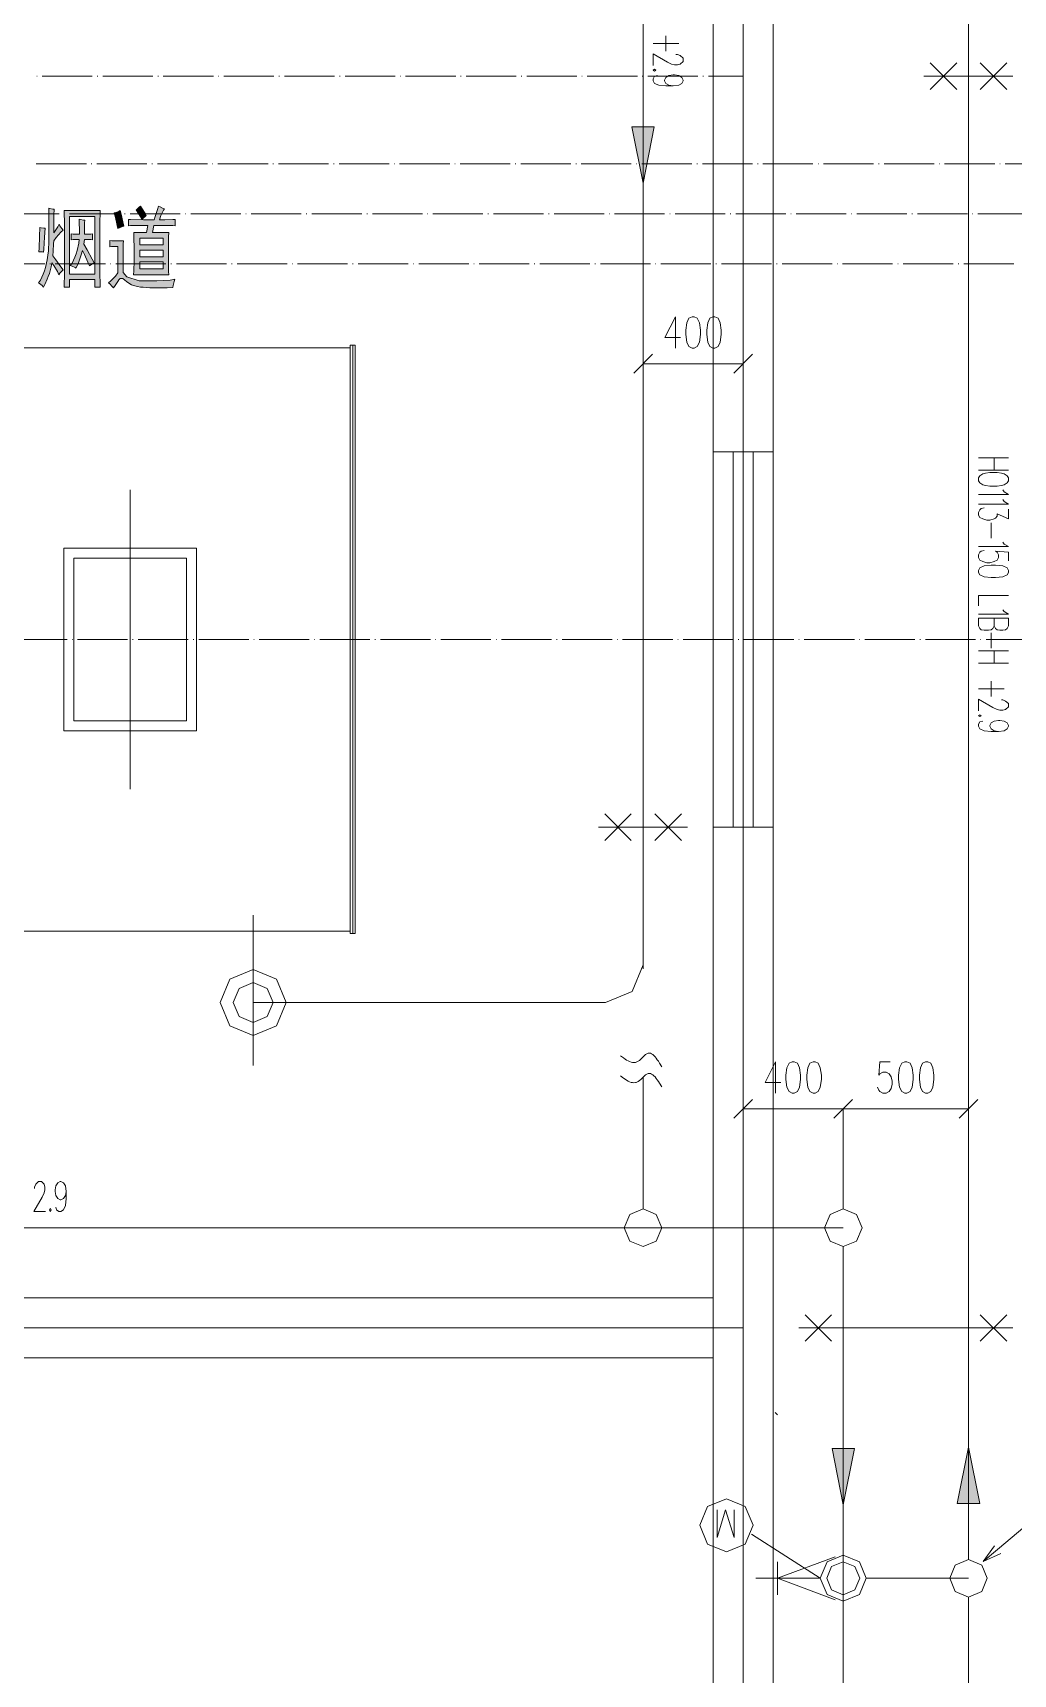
# Model space of a CAD drawing. Header units: millimetres. Extents: x 261 to 114907, y 32 to 1998430.
# Drawn here: x 72849 to 76767, y 1981188 to 1987745 of the extents above; entities that cross this region are included whole.
import ezdxf

# ---------------------------------------------------------------- set-up
doc = ezdxf.new("R2010")
doc.units = ezdxf.units.MM

msp = doc.modelspace()

# ---------------------------------------------------------------- hatches: boundary and pattern name
h = msp.add_hatch(color=0)
h.dxf.hatch_style = 2
h.paths.add_polyline_path([(75287.9, 1987144.5), (75332.8, 1987369.4), (75243.1, 1987369.4)])
h = msp.add_hatch(color=0)
h.paths.add_polyline_path([(73231.2, 1986999.7), (73239.8, 1986999.3), (73290.6, 1986998.4), (73333.7, 1986998.4), (73338, 1987011.8), (73346.7, 1987038.9), (73350.5, 1987053.1), (73357.9, 1987049.7), (73369.9, 1987044.1), (73375.1, 1987041.9), (73371.2, 1987037.2), (73360.9, 1987015.2), (73354.8, 1986998.4), (73376.8, 1986998.4), (73408.3, 1986999.3), (73417.8, 1986999.7), (73417.8, 1986974.3), (73408.3, 1986975.1), (73365.6, 1986976), (73332.4, 1986976), (73326.8, 1986948), (73391.9, 1986948), (73391.5, 1986930.7), (73391, 1986886.8), (73391, 1986859.2), (73391, 1986832.5), (73391.5, 1986792.4), (73391.9, 1986779.1), (73251.4, 1986779.1), (73252.7, 1986794.6), (73253.6, 1986834.6), (73253.6, 1986859.2), (73253.6, 1986883.8), (73253.1, 1986928.2), (73252.7, 1986948), (73303.1, 1986948), (73308.7, 1986976), (73278.6, 1986976), (73239.8, 1986975.1), (73231.2, 1986974.3)])
h.paths.add_polyline_path([(73369.5, 1986801.9), (73369.5, 1986829.9), (73276.4, 1986829.9), (73276.4, 1986801.9)])
h.paths.add_polyline_path([(73369.5, 1986851), (73369.5, 1986877.7), (73276.4, 1986877.7), (73276.4, 1986851)])
h.paths.add_polyline_path([(73369.5, 1986898.4), (73369.5, 1986925.1), (73276.4, 1986925.1), (73276.4, 1986898.4)])
h = msp.add_hatch(color=0)
h.dxf.hatch_style = 2
h.paths.add_polyline_path([(73278.6, 1987053.1), (73285.9, 1987041.9), (73297.5, 1987023), (73302.3, 1987015.2), (73297.5, 1987011.8), (73288.5, 1987004), (73284.2, 1986999.7), (73280.3, 1987008.3), (73269.1, 1987027.3), (73261.8, 1987037.6), (73265.6, 1987041.1), (73273.8, 1987048.8)])
h = msp.add_hatch(color=0)
h.dxf.hatch_style = 2
h.paths.add_polyline_path([(72934.7, 1987040.6), (72933.4, 1987017.4), (72932.5, 1986970.4), (72932.5, 1986946.3), (72938.1, 1986954), (72948.5, 1986970.8), (72953.7, 1986980.3), (72957.1, 1986974.3), (72964.9, 1986963.1), (72969.6, 1986957.5), (72960.6, 1986949.3), (72942, 1986927.3), (72932.5, 1986913.9), (72931.7, 1986902.3), (72930, 1986872.6), (72929.1, 1986854.9), (72940.3, 1986839), (72960.6, 1986810.9), (72969.6, 1986798.9), (72965.7, 1986794.6), (72957.1, 1986784.7), (72952.8, 1986779.1), (72947.2, 1986792), (72933, 1986815.7), (72924.4, 1986826.9), (72921.8, 1986810.9), (72914.9, 1986783.4), (72910.6, 1986772.2), (72906.3, 1986761), (72896.8, 1986739.8), (72892, 1986729.9), (72886.4, 1986735.5), (72876.1, 1986744.2), (72871.8, 1986746.7), (72879.1, 1986757.5), (72890.7, 1986781.2), (72895.5, 1986794.6), (72899.8, 1986807.9), (72906.7, 1986839), (72908.8, 1986856.6), (72911, 1986873.9), (72913.2, 1986914.8), (72913.2, 1986938.1), (72913.2, 1986961.8), (72912.7, 1987015.2), (72912.3, 1987044.5), (72917, 1987043.2), (72928.7, 1987041.1)])
h = msp.add_hatch(color=0)
h.paths.add_polyline_path([(73117.8, 1987035), (73117.4, 1987021.7), (73116.5, 1986993.2), (73116.5, 1986978.6), (73116.5, 1986793.3), (73116.5, 1986778.6), (73117.4, 1986746.3), (73117.8, 1986728.6), (73096.3, 1986728.6), (73096.3, 1986759.7), (72995.5, 1986759.7), (72995.5, 1986728.6), (72973.9, 1986728.6), (72974.3, 1986742.9), (72975.2, 1986775.2), (72975.2, 1986793.3), (72975.2, 1986976), (72975.2, 1986991.9), (72974.3, 1987021.7), (72973.9, 1987035)])
h.paths.add_polyline_path([(73096.3, 1986780.8), (73096.3, 1987012.2), (72995.5, 1987012.2), (72995.5, 1986780.8)])
h = msp.add_hatch(color=0)
h.dxf.hatch_style = 2
h.paths.add_polyline_path([(73057.1, 1986997.1), (73055.8, 1986986.3), (73054.9, 1986958.3), (73054.9, 1986940.7), (73064, 1986940.7), (73080.3, 1986941.5), (73087.2, 1986942.4), (73087.2, 1986918.2), (73080.3, 1986919.1), (73064, 1986919.5), (73054.9, 1986919.5), (73052.8, 1986901.4), (73066.1, 1986879), (73086.4, 1986841.5), (73093.3, 1986826.9), (73088.1, 1986823.4), (73079.1, 1986817), (73075.2, 1986814.4), (73068.7, 1986829), (73054.9, 1986860.1), (73047.2, 1986876), (73042.4, 1986857.9), (73029.5, 1986822.2), (73021.3, 1986804.5), (73017.4, 1986807.5), (73005.8, 1986813.1), (72998.5, 1986815.7), (73005.4, 1986825.6), (73017, 1986849.3), (73021.7, 1986862.7), (73026.5, 1986876.4), (73032.5, 1986904.9), (73033.4, 1986919.5), (73026.1, 1986919.5), (73010.5, 1986919.1), (73001.9, 1986918.2), (73001.9, 1986942.4), (73010.5, 1986941.5), (73026.9, 1986940.7), (73034.7, 1986940.7), (73034.7, 1986957), (73034.2, 1986987.2), (73033.4, 1987001), (73039, 1986999.7), (73051, 1986997.5)])
h = msp.add_hatch(color=0)
h.dxf.hatch_style = 2
h.paths.add_polyline_path([(73188.5, 1986963.1), (73186.4, 1986976), (73179, 1987007.4), (73173.9, 1987026.4), (73180.8, 1987027.7), (73192.4, 1987032), (73197.6, 1987035), (73201.4, 1987020.8), (73208.8, 1986989.8), (73212.2, 1986973), (73206.6, 1986971.7), (73195, 1986966.9)])
h = msp.add_hatch(color=0)
h.dxf.hatch_style = 2
h.paths.add_polyline_path([(72898.5, 1986964.8), (72895.9, 1986929.5), (72892.5, 1986881.6), (72892, 1986869.1), (72886.9, 1986870), (72877.4, 1986870.4), (72872.6, 1986870.4), (72873.9, 1986884.6), (72876.1, 1986932.9), (72877.4, 1986967.4), (72882.6, 1986966.9), (72892.9, 1986965.2)])
h = msp.add_hatch(color=0)
h.dxf.hatch_style = 2
h.paths.add_polyline_path([(73156.2, 1986915.7), (73164.8, 1986914.8), (73180.8, 1986913.9), (73187.6, 1986913.9), (73210.9, 1986913.9), (73210.5, 1986902.7), (73210.1, 1986879), (73210.1, 1986866.1), (73210.1, 1986787.7), (73224.7, 1986770.9), (73273.8, 1986754.1), (73308.7, 1986754.1), (73344.1, 1986754.1), (73398.4, 1986757.5), (73416.9, 1986761), (73413.9, 1986752.3), (73409.6, 1986735.5), (73407.8, 1986727.3), (73385.9, 1986726.5), (73347.9, 1986726.1), (73332, 1986726.5), (73316.1, 1986726.9), (73289.3, 1986728.6), (73278.6, 1986729.9), (73267.8, 1986731.7), (73250.6, 1986736), (73243.7, 1986739), (73236.8, 1986742.4), (73223, 1986751.5), (73216.1, 1986757.5), (73209.2, 1986763.5), (73197.6, 1986764), (73193.2, 1986758.4), (73188.5, 1986752.3), (73177.7, 1986736.4), (73171.7, 1986726.1), (73166.5, 1986732.1), (73156.6, 1986742.9), (73151.5, 1986746.7), (73160.1, 1986754.1), (73178.6, 1986773.5), (73188.5, 1986786.4), (73188.5, 1986891.5), (73180.3, 1986891.5), (73163.9, 1986891.1), (73156.2, 1986890.2)])
h = msp.add_hatch(color=0)
h.dxf.hatch_style = 2
h.paths.add_polyline_path([(76088.2, 1981864.9), (76043.3, 1982089.8), (76133, 1982089.8)])
h = msp.add_hatch(color=0)
h.dxf.hatch_style = 2
h.paths.add_polyline_path([(76588.4, 1982094.6), (76543.2, 1981869.6), (76633.3, 1981869.6)])

# ---------------------------------------------------------------- linework, layer by layer
at = {"color": 0, "lineweight": 0}
for points in [[(76588.4, 1981646), (76588.4, 1993323.8)], [(75688.3, 1977569.9), (75688.3, 1992573.6)], [(75568, 1989322.8), (75568, 1985722)], [(75808.1, 1989322.8), (75808.1, 1985722)], [(75287.9, 1984005.7), (75287.9, 1988872.9)], [(75379.3, 1987734), (75379.3, 1987672.4)], [(75688.3, 1987733.5), (75688.3, 1987735.3)], [(75688.3, 1987513.3), (75688.3, 1987713.3)], [(75431, 1987702.9), (75328, 1987702.9)], [(75419.4, 1987659.4), (75425, 1987659.4), (75436.6, 1987654.3), (75447.8, 1987643.9), (75447.8, 1987631), (75436.6, 1987620.6), (75425, 1987618.1), (75413.8, 1987618.1), (75402.1, 1987620.6), (75385.3, 1987628.4), (75328, 1987662), (75328, 1987615.5)], [(75345.3, 1987574.5), (75333.6, 1987571.9), (75328, 1987561.6), (75328, 1987553.8), (75333.6, 1987543.5), (75350.9, 1987535.8), (75379.3, 1987533.2), (75408.2, 1987533.2), (75431, 1987535.8), (75442.2, 1987543.5), (75447.8, 1987553.8), (75447.8, 1987556.4), (75442.2, 1987566.8), (75431, 1987574.5), (75413.8, 1987577.1), (75408.2, 1987577.1), (75390.9, 1987574.5), (75379.3, 1987566.8), (75373.7, 1987556.4), (75373.7, 1987553.8), (75379.3, 1987543.5), (75390.9, 1987535.8), (75408.2, 1987533.2)], [(76541.5, 1987625.4), (76435, 1987519.4)], [(76541.5, 1987519.4), (76435, 1987625.4)], [(76635.4, 1987625.4), (76741.4, 1987519.4)], [(76635.4, 1987519.4), (76741.4, 1987625.4)], [(72864.5, 1987572.4), (72866.6, 1987572.4)], [(72886.4, 1987572.4), (73086.4, 1987572.4)], [(73106.6, 1987572.4), (73108.4, 1987572.4)], [(73128.6, 1987572.4), (73328.6, 1987572.4)], [(73348.4, 1987572.4), (73350.5, 1987572.4)], [(73370.4, 1987572.4), (73570.7, 1987572.4)], [(73590.6, 1987572.4), (73592.7, 1987572.4)], [(73612.5, 1987572.4), (73812.5, 1987572.4)], [(73832.7, 1987572.4), (73834.5, 1987572.4)], [(73854.7, 1987572.4), (74054.7, 1987572.4)], [(74074.9, 1987572.4), (74076.6, 1987572.4)], [(74096.9, 1987572.4), (74296.8, 1987572.4)], [(74316.7, 1987572.4), (74318.8, 1987572.4)], [(74338.6, 1987572.4), (74539, 1987572.4)], [(74558.8, 1987572.4), (74561, 1987572.4)], [(74580.8, 1987572.4), (74780.7, 1987572.4)], [(74801, 1987572.4), (74802.7, 1987572.4)], [(74823, 1987572.4), (75022.9, 1987572.4)], [(75042.7, 1987572.4), (75044.9, 1987572.4)], [(75064.7, 1987572.4), (75265.1, 1987572.4)], [(75284.9, 1987572.4), (75287.1, 1987572.4)], [(75306.9, 1987572.4), (75506.8, 1987572.4)], [(75527.1, 1987572.4), (75528.8, 1987572.4)], [(75549.1, 1987572.4), (75688.3, 1987572.4)], [(76410, 1987572.4), (76766.4, 1987572.4)], [(75688.3, 1987491.4), (75688.3, 1987493.5)], [(75688.3, 1987271.2), (75688.3, 1987471.5)], [(75688.3, 1987249.2), (75688.3, 1987251.3)], [(73062.7, 1987222.5), (72862.7, 1987222.5)], [(73084.7, 1987222.5), (73082.5, 1987222.5)], [(73304.4, 1987222.5), (73104.5, 1987222.5)], [(73326.8, 1987222.5), (73324.7, 1987222.5)], [(73546.6, 1987222.5), (73346.7, 1987222.5)], [(73568.6, 1987222.5), (73566.9, 1987222.5)], [(73788.8, 1987222.5), (73588.8, 1987222.5)], [(73810.8, 1987222.5), (73808.6, 1987222.5)], [(74031, 1987222.5), (73830.6, 1987222.5)], [(74052.9, 1987222.5), (74050.8, 1987222.5)], [(74272.7, 1987222.5), (74072.8, 1987222.5)], [(74294.7, 1987222.5), (74293, 1987222.5)], [(74514.9, 1987222.5), (74314.9, 1987222.5)], [(74536.9, 1987222.5), (74535.1, 1987222.5)], [(74757, 1987222.5), (74557.1, 1987222.5)], [(74779, 1987222.5), (74776.9, 1987222.5)], [(74999.2, 1987222.5), (74798.8, 1987222.5)], [(75021.2, 1987222.5), (75019, 1987222.5)], [(75241, 1987222.5), (75041, 1987222.5)], [(75262.9, 1987222.5), (75261.2, 1987222.5)], [(75483.1, 1987222.5), (75283.2, 1987222.5)], [(75505.1, 1987222.5), (75503, 1987222.5)], [(75725.3, 1987222.5), (75524.9, 1987222.5)], [(75688.3, 1987029.4), (75688.3, 1987229.4)], [(75747.3, 1987222.5), (75745.1, 1987222.5)], [(75967.1, 1987222.5), (75767.1, 1987222.5)], [(75989.5, 1987222.5), (75987.3, 1987222.5)], [(76209.2, 1987222.5), (76009.3, 1987222.5)], [(76231.2, 1987222.5), (76229.5, 1987222.5)], [(76451.4, 1987222.5), (76251.5, 1987222.5)], [(76473.4, 1987222.5), (76471.2, 1987222.5)], [(76693.6, 1987222.5), (76493.2, 1987222.5)], [(76715.6, 1987222.5), (76713.4, 1987222.5)], [(76935.3, 1987222.5), (76735.4, 1987222.5)], [(72753.7, 1987022.1), (72953.7, 1987022.1)], [(72973.5, 1987022.1), (72975.6, 1987022.1)], [(72995.5, 1987022.1), (73195.8, 1987022.1)], [(73215.7, 1987022.1), (73217.8, 1987022.1)], [(73237.6, 1987022.1), (73437.6, 1987022.1)], [(73457.8, 1987022.1), (73459.6, 1987022.1)], [(73479.8, 1987022.1), (73679.8, 1987022.1)], [(73700, 1987022.1), (73701.7, 1987022.1)], [(73722, 1987022.1), (73921.9, 1987022.1)], [(73941.8, 1987022.1), (73943.9, 1987022.1)], [(73963.7, 1987022.1), (74164.1, 1987022.1)], [(74183.9, 1987022.1), (74186.1, 1987022.1)], [(74205.9, 1987022.1), (74405.9, 1987022.1)], [(74426.1, 1987022.1), (74427.8, 1987022.1)], [(74448.1, 1987022.1), (74648, 1987022.1)], [(74667.8, 1987022.1), (74670, 1987022.1)], [(74690.3, 1987022.1), (74890.2, 1987022.1)], [(74910, 1987022.1), (74912.2, 1987022.1)], [(74932, 1987022.1), (75131.9, 1987022.1)], [(75152.2, 1987022.1), (75154.4, 1987022.1)], [(75174.2, 1987022.1), (75374.1, 1987022.1)], [(75394.4, 1987022.1), (75396.1, 1987022.1)], [(75416.4, 1987022.1), (75616.3, 1987022.1)], [(75636.1, 1987022.1), (75638.3, 1987022.1)], [(75658.1, 1987022.1), (75858.5, 1987022.1)], [(75688.3, 1987007.4), (75688.3, 1987009.2)], [(75688.3, 1986787.2), (75688.3, 1986987.2)], [(75878.3, 1987022.1), (75880.5, 1987022.1)], [(75900.3, 1987022.1), (76100.2, 1987022.1)], [(76120.5, 1987022.1), (76122.2, 1987022.1)], [(76142.4, 1987022.1), (76342.4, 1987022.1)], [(76362.6, 1987022.1), (76364.4, 1987022.1)], [(76384.6, 1987022.1), (76584.6, 1987022.1)], [(76604.4, 1987022.1), (76606.5, 1987022.1)], [(76626.4, 1987022.1), (76826.7, 1987022.1)], [(72896.8, 1986822.2), (72696.8, 1986822.2)], [(72918.8, 1986822.2), (72916.6, 1986822.2)], [(73139, 1986822.2), (72938.6, 1986822.2)], [(73160.9, 1986822.2), (73158.8, 1986822.2)], [(73380.7, 1986822.2), (73180.8, 1986822.2)], [(73402.7, 1986822.2), (73401, 1986822.2)], [(73622.9, 1986822.2), (73422.9, 1986822.2)], [(73644.9, 1986822.2), (73643.1, 1986822.2)], [(73865, 1986822.2), (73665.1, 1986822.2)], [(73887, 1986822.2), (73884.9, 1986822.2)], [(74107.2, 1986822.2), (73906.8, 1986822.2)], [(74129.2, 1986822.2), (74127, 1986822.2)], [(74349, 1986822.2), (74149, 1986822.2)], [(74370.9, 1986822.2), (74369.2, 1986822.2)], [(74591.1, 1986822.2), (74391.2, 1986822.2)], [(74613.1, 1986822.2), (74611, 1986822.2)], [(74833.3, 1986822.2), (74633.4, 1986822.2)], [(74855.3, 1986822.2), (74853.1, 1986822.2)], [(75075.1, 1986822.2), (74875.1, 1986822.2)], [(75097.5, 1986822.2), (75095.3, 1986822.2)], [(75317.2, 1986822.2), (75117.3, 1986822.2)], [(75339.2, 1986822.2), (75337.5, 1986822.2)], [(75559.4, 1986822.2), (75359.5, 1986822.2)], [(75581.4, 1986822.2), (75579.2, 1986822.2)], [(75801.6, 1986822.2), (75601.2, 1986822.2)], [(75823.6, 1986822.2), (75821.4, 1986822.2)], [(76043.3, 1986822.2), (75843.4, 1986822.2)], [(76065.3, 1986822.2), (76063.6, 1986822.2)], [(76285.5, 1986822.2), (76085.6, 1986822.2)], [(76307.5, 1986822.2), (76305.8, 1986822.2)], [(76527.7, 1986822.2), (76327.7, 1986822.2)], [(76549.7, 1986822.2), (76547.5, 1986822.2)], [(76769.9, 1986822.2), (76569.5, 1986822.2)], [(75688.3, 1986765.3), (75688.3, 1986767)], [(75688.3, 1986545.1), (75688.3, 1986745)], [(75417.2, 1986611), (75375.4, 1986527.8), (75437.9, 1986527.8)], [(75417.2, 1986611), (75417.2, 1986486)], [(75287.9, 1986538.2), (75287.9, 1986422.7)], [(75688.3, 1986538.2), (75688.3, 1986422.7)], [(75688.3, 1986523.1), (75688.3, 1986525.2)], [(68706.5, 1986487.3), (74117.6, 1986487.3)], [(74117.6, 1986497.2), (74137.8, 1986497.2)], [(74117.6, 1984146.6), (74117.6, 1986497.2)], [(74117.6, 1986497.2), (74137.8, 1986497.2)], [(74127.9, 1984146.6), (74127.9, 1986497.2)], [(74137.8, 1984146.6), (74137.8, 1986497.2)], [(75325.4, 1986461), (75250.4, 1986386.1)], [(75650.8, 1986386.1), (75725.8, 1986461)], [(75688.3, 1986302.9), (75688.3, 1986503.3)], [(74137.8, 1984196.6), (74137.8, 1986447.3)], [(75688.3, 1986423.6), (75287.9, 1986423.6)], [(75688.3, 1986280.9), (75688.3, 1986283.1)], [(75688.3, 1986061.2), (75688.3, 1986261.1)], [(75568, 1984921.8), (75568, 1986121.9)], [(75568, 1986071.9), (75808.1, 1986071.9)], [(75568, 1984571.9), (75568, 1986071.9)], [(75568, 1985972), (75568, 1986071.9)], [(75648.2, 1986071.9), (75648.2, 1984571.9)], [(75727.9, 1986071.9), (75727.9, 1984571.9)], [(75808.1, 1984921.8), (75808.1, 1986121.9)], [(75808.1, 1984571.9), (75808.1, 1986071.9)], [(75808.1, 1985972), (75808.1, 1986071.9)], [(75688.3, 1986039.2), (75688.3, 1986040.9)], [(75688.3, 1985819), (75688.3, 1986018.9)], [(76628.1, 1986047.8), (76748.3, 1986047.8)], [(76691, 1986047.8), (76691, 1985998.7)], [(76748.3, 1985998.7), (76628.1, 1985998.7)], [(73237.6, 1985919.8), (73237.6, 1984723.6)], [(73237.6, 1984723.6), (73237.6, 1985919.8)], [(76725.5, 1985918.9), (76731.1, 1985911.6), (76748.3, 1985901.3), (76628.1, 1985901.3)], [(76725.5, 1985880.6), (76731.1, 1985872.8), (76748.3, 1985862.5), (76628.1, 1985862.5)], [(76748.3, 1985841.8), (76748.3, 1985803.5), (76702.6, 1985824.1), (76702.6, 1985813.8), (76697, 1985806), (76691, 1985803.5), (76674.2, 1985798.3), (76662.6, 1985798.3), (76645.3, 1985803.5), (76634.1, 1985808.6), (76628.1, 1985819), (76628.1, 1985829.3), (76634.1, 1985839.2), (76639.7, 1985844.4), (76651.4, 1985847)], [(75688.3, 1985797), (75688.3, 1985799.2)], [(75688.3, 1985576.8), (75688.3, 1985777.2)], [(76679.8, 1985787.9), (76679.8, 1985726.3)], [(72972.6, 1985687.1), (73502.6, 1985687.1)], [(72972.6, 1985687.1), (72972.6, 1984956.7)], [(72972.6, 1984956.7), (72972.6, 1985687.1)], [(72972.6, 1985687.1), (73502.6, 1985687.1)], [(73502.6, 1985687.1), (73502.6, 1984956.7)], [(73502.6, 1984956.7), (73502.6, 1985687.1)], [(76725.5, 1985710.8), (76731.1, 1985703.1), (76748.3, 1985692.7), (76628.1, 1985692.7)], [(76748.3, 1985636.3), (76748.3, 1985669.9), (76697, 1985674.6), (76702.6, 1985669.9), (76708.2, 1985659.5), (76708.2, 1985649.2), (76702.6, 1985638.9), (76691, 1985633.7), (76674.2, 1985628.5), (76662.6, 1985628.5), (76645.3, 1985633.7), (76634.1, 1985638.9), (76628.1, 1985649.2), (76628.1, 1985659.5), (76634.1, 1985669.9), (76639.7, 1985674.6), (76651.4, 1985677.2)], [(73012.3, 1985647), (73462.6, 1985647)], [(73012.3, 1985647), (73012.3, 1984996.8)], [(73012.3, 1985647), (73462.6, 1985647)], [(73012.3, 1984996.8), (73012.3, 1985647)], [(73462.6, 1985647), (73462.6, 1984996.8)], [(73462.6, 1984996.8), (73462.6, 1985647)], [(75688.3, 1985554.8), (75688.3, 1985557)], [(75688.3, 1985335.1), (75688.3, 1985535)], [(76748.3, 1985497.5), (76628.1, 1985497.5), (76628.1, 1985456.1)], [(76725.5, 1985440.6), (76731.1, 1985432.9), (76748.3, 1985423), (76628.1, 1985423)], [(76628.1, 1985407.4), (76748.3, 1985407.4), (76748.3, 1985376.4), (76742.7, 1985366.1), (76736.7, 1985360.9), (76725.5, 1985358.3), (76713.8, 1985358.3), (76702.6, 1985360.9), (76697, 1985366.1), (76691, 1985376.4), (76691, 1985407.4)], [(76691, 1985376.4), (76685.4, 1985366.1), (76679.8, 1985360.9), (76668.2, 1985358.3), (76651.4, 1985358.3), (76639.7, 1985360.9), (76634.1, 1985366.1), (76628.1, 1985376.4), (76628.1, 1985407.4)], [(76679.8, 1985348), (76679.8, 1985286.4)], [(72785.6, 1985321.7), (72985.5, 1985321.7)], [(73005.8, 1985321.7), (73007.5, 1985321.7)], [(73027.8, 1985321.7), (73227.7, 1985321.7)], [(73247.5, 1985321.7), (73249.7, 1985321.7)], [(73270, 1985321.7), (73469.9, 1985321.7)], [(73489.7, 1985321.7), (73491.9, 1985321.7)], [(73511.7, 1985321.7), (73711.6, 1985321.7)], [(73731.9, 1985321.7), (73734.1, 1985321.7)], [(73753.9, 1985321.7), (73953.8, 1985321.7)], [(73974.1, 1985321.7), (73975.8, 1985321.7)], [(73996, 1985321.7), (74196, 1985321.7)], [(74215.8, 1985321.7), (74218, 1985321.7)], [(74237.8, 1985321.7), (74438.2, 1985321.7)], [(74458, 1985321.7), (74460.1, 1985321.7)], [(74480, 1985321.7), (74679.9, 1985321.7)], [(74700.2, 1985321.7), (74701.9, 1985321.7)], [(74722.1, 1985321.7), (74922.1, 1985321.7)], [(74942.3, 1985321.7), (74944.1, 1985321.7)], [(74964.3, 1985321.7), (75164.3, 1985321.7)], [(75184.1, 1985321.7), (75186.2, 1985321.7)], [(75206.1, 1985321.7), (75406.4, 1985321.7)], [(75426.3, 1985321.7), (75428.4, 1985321.7)], [(75448.2, 1985321.7), (75648.2, 1985321.7)], [(75668.4, 1985321.7), (75670.2, 1985321.7)], [(75688.3, 1985313.1), (75688.3, 1985314.8)], [(75688.3, 1985092.9), (75688.3, 1985292.8)], [(75690.4, 1985321.7), (75890.4, 1985321.7)], [(75910.2, 1985321.7), (75912.3, 1985321.7)], [(75932.2, 1985321.7), (76132.5, 1985321.7)], [(76152.4, 1985321.7), (76154.5, 1985321.7)], [(76174.3, 1985321.7), (76374.3, 1985321.7)], [(76394.5, 1985321.7), (76396.3, 1985321.7)], [(76416.5, 1985321.7), (76616.5, 1985321.7)], [(76636.7, 1985321.7), (76638.4, 1985321.7)], [(76658.7, 1985321.7), (76858.6, 1985321.7)], [(76628.1, 1985276), (76748.3, 1985276)], [(76748.3, 1985227.3), (76628.1, 1985227.3)], [(76691, 1985276), (76691, 1985227.3)], [(76679.8, 1985155.4), (76679.8, 1985093.7)], [(76731.1, 1985124.3), (76628.1, 1985124.3)], [(76719.9, 1985080.8), (76725.5, 1985080.8), (76736.7, 1985075.6), (76748.3, 1985065.3), (76748.3, 1985052.4), (76736.7, 1985042), (76725.5, 1985039.4), (76713.8, 1985039.4), (76702.6, 1985042), (76685.4, 1985049.8), (76628.1, 1985083.4), (76628.1, 1985036.9)], [(75688.3, 1985070.9), (75688.3, 1985072.6)], [(75688.3, 1984850.7), (75688.3, 1985050.6)], [(72972.6, 1984956.7), (73502.6, 1984956.7)], [(72972.6, 1984956.7), (73502.6, 1984956.7)], [(73012.3, 1984996.8), (73462.6, 1984996.8)], [(73012.3, 1984996.8), (73462.6, 1984996.8)], [(76645.3, 1984995.9), (76634.1, 1984993.3), (76628.1, 1984983), (76628.1, 1984975.2), (76634.1, 1984964.9), (76651.4, 1984957.1), (76679.8, 1984954.6), (76708.2, 1984954.6), (76731.1, 1984957.1), (76742.7, 1984964.9), (76748.3, 1984975.2), (76748.3, 1984977.8), (76742.7, 1984988.2), (76731.1, 1984995.9), (76713.8, 1984998.5), (76708.2, 1984998.5), (76691, 1984995.9), (76679.8, 1984988.2), (76674.2, 1984977.8), (76674.2, 1984975.2), (76679.8, 1984964.9), (76691, 1984957.1), (76708.2, 1984954.6)], [(75688.3, 1984828.7), (75688.3, 1984830.9)], [(75688.3, 1984608.5), (75688.3, 1984808.9)], [(75241, 1984624.9), (75135, 1984518.5)], [(75241, 1984518.5), (75135, 1984624.9)], [(75334.9, 1984624.9), (75440.9, 1984518.5)], [(75334.9, 1984518.5), (75440.9, 1984624.9)], [(75110, 1984571.9), (75465.9, 1984571.9)], [(75568, 1984571.9), (75808.1, 1984571.9)], [(75568, 1984571.9), (75568, 1977690.1)], [(75688.3, 1984586.6), (75688.3, 1984588.7)], [(75688.3, 1984366.8), (75688.3, 1984566.7)], [(75808.1, 1984571.9), (75808.1, 1977450.1)], [(75688.3, 1984344.8), (75688.3, 1984346.5)], [(75688.3, 1984124.6), (75688.3, 1984324.6)], [(73729.7, 1984220.3), (73729.7, 1983655.8)], [(68706.5, 1984156.5), (74117.6, 1984156.5)], [(74117.6, 1984146.6), (74137.8, 1984146.6)], [(75688.3, 1984102.6), (75688.3, 1984104.8)], [(75688.3, 1983882.4), (75688.3, 1984082.4)], [(75138, 1983871.7), (75244, 1983915.6), (75287.9, 1984021.6)], [(73729.7, 1983619.6), (73729.7, 1983871.7)], [(73729.7, 1983871.7), (75138, 1983871.7)], [(75688.3, 1983860.5), (75688.3, 1983862.6)], [(75688.3, 1983640.7), (75688.3, 1983840.6)], [(75197.9, 1983658.8), (75209.9, 1983649.7), (75216, 1983645.4), (75222, 1983641.5), (75228, 1983638.1), (75234.1, 1983635.5), (75240.1, 1983632.9), (75245.7, 1983631.6), (75251.3, 1983631.2), (75257.3, 1983632.1), (75259.9, 1983632.5), (75262.5, 1983633.8), (75268.1, 1983636.4), (75273.3, 1983640.3), (75278.5, 1983645), (75288.8, 1983654.5), (75293.5, 1983659.2), (75298.3, 1983663.1), (75303.5, 1983666.1), (75305.6, 1983667.4), (75308.2, 1983668.3), (75310.3, 1983668.7), (75312.5, 1983668.7), (75315.1, 1983668.7), (75317.2, 1983668.3), (75322, 1983666.1), (75326.7, 1983663.1), (75331, 1983659.2), (75335.8, 1983654.5), (75340.1, 1983648.9), (75344.8, 1983642.8), (75349.1, 1983636.4), (75353.9, 1983629.5), (75362.5, 1983614.8)], [(75197.9, 1983578.2), (75209.9, 1983569.2), (75216, 1983564.8), (75222, 1983561), (75228, 1983557.5), (75234.1, 1983554.5), (75240.1, 1983552.3), (75245.7, 1983551.1), (75251.3, 1983550.6), (75257.3, 1983551.1), (75259.9, 1983551.9), (75262.5, 1983552.8), (75268.1, 1983555.8), (75273.3, 1983559.7), (75278.5, 1983564), (75288.8, 1983573.5), (75293.5, 1983578.2), (75298.3, 1983582.1), (75303.5, 1983585.5), (75305.6, 1983586.4), (75308.2, 1983587.3), (75310.3, 1983587.7), (75312.5, 1983588.1), (75315.1, 1983587.7), (75317.2, 1983587.3), (75322, 1983585.5), (75326.7, 1983582.5), (75331, 1983578.6), (75335.8, 1983573.9), (75340.1, 1983568.3), (75344.8, 1983562.3), (75349.1, 1983555.4), (75353.9, 1983548.5), (75362.5, 1983534.3)], [(75688.3, 1983618.3), (75688.3, 1983620.4)], [(75688.3, 1983398.5), (75688.3, 1983598.5)], [(75817.1, 1983634.2), (75775.7, 1983551.1), (75838.2, 1983551.1)], [(75817.1, 1983634.2), (75817.1, 1983509.3)], [(76275.6, 1983634.2), (76234.2, 1983634.2), (76229.9, 1983580.8), (76234.2, 1983586.8), (76246.7, 1983592.9), (76259.2, 1983592.9), (76271.7, 1983586.8), (76279.9, 1983574.8), (76284.2, 1983557.1), (76284.2, 1983545), (76279.9, 1983527.4), (76271.7, 1983515.3), (76259.2, 1983509.3), (76246.7, 1983509.3), (76234.2, 1983515.3), (76229.9, 1983521.3), (76225.6, 1983533)], [(75287.9, 1983046.5), (75287.9, 1983573)], [(75725.8, 1983484.3), (75650.8, 1983409.3)], [(75688.3, 1983235.6), (75688.3, 1983447.6)], [(75688.3, 1983446.8), (76088.2, 1983446.8)], [(76050.7, 1983409.3), (76125.6, 1983484.3)], [(76125.6, 1983484.3), (76050.7, 1983409.3)], [(76088.2, 1983048.2), (76088.2, 1983447.6)], [(76088.2, 1983048.2), (76088.2, 1983447.6)], [(76088.2, 1983446.8), (76588.4, 1983446.8)], [(76551, 1983409.3), (76625.9, 1983484.3)], [(76588.4, 1983158.9), (76588.4, 1983447.6)], [(75688.3, 1983376.5), (75688.3, 1983378.3)], [(75688.3, 1983156.3), (75688.3, 1983356.3)], [(72855.8, 1983128.3), (72855.8, 1983133.9), (72861, 1983145.6), (72870.9, 1983156.8), (72883.9, 1983156.8), (72894.2, 1983145.6), (72896.8, 1983133.9), (72896.8, 1983122.7), (72894.2, 1983111.1), (72886.4, 1983093.9), (72853.3, 1983037), (72899.4, 1983037)], [(72940.7, 1983053.8), (72943.3, 1983042.6), (72953.2, 1983037), (72961, 1983037), (72971.3, 1983042.6), (72979.1, 1983059.8), (72981.7, 1983088.3), (72981.7, 1983116.7), (72979.1, 1983139.5), (72971.3, 1983151.2), (72961, 1983156.8), (72958.4, 1983156.8), (72948.1, 1983151.2), (72940.7, 1983139.5), (72938.1, 1983122.7), (72938.1, 1983116.7), (72940.7, 1983099.9), (72948.1, 1983088.3), (72958.4, 1983082.6), (72961, 1983082.6), (72971.3, 1983088.3), (72979.1, 1983099.9), (72981.7, 1983116.7)], [(75688.3, 1983134.4), (75688.3, 1983136.5)], [(75688.3, 1982914.2), (75688.3, 1983114.5)], [(69244.8, 1982971.5), (76088.2, 1982971.5)], [(75688.3, 1982892.2), (75688.3, 1982894.3)], [(75688.3, 1982672.4), (75688.3, 1982872.4)], [(76088.2, 1979910.7), (76088.2, 1982896.5)], [(65805.6, 1982691.4), (75568, 1982691.4)], [(75688.3, 1982650.4), (75688.3, 1982652.2)], [(75688.3, 1982430.2), (75688.3, 1982630.2)], [(76041.2, 1982624.2), (75935.2, 1982518.1)], [(76041.2, 1982518.1), (75935.2, 1982624.2)], [(76635.4, 1982624.2), (76741.4, 1982518.1)], [(76635.4, 1982518.1), (76741.4, 1982624.2)], [(75688.3, 1982571.2), (65685.8, 1982571.2)], [(72864.5, 1982571.2), (72866.6, 1982571.2)], [(72886.4, 1982571.2), (73086.4, 1982571.2)], [(73106.6, 1982571.2), (73108.4, 1982571.2)], [(73128.6, 1982571.2), (73328.6, 1982571.2)], [(73348.4, 1982571.2), (73350.5, 1982571.2)], [(73370.4, 1982571.2), (73570.7, 1982571.2)], [(73590.6, 1982571.2), (73592.7, 1982571.2)], [(73612.5, 1982571.2), (73812.5, 1982571.2)], [(73832.7, 1982571.2), (73834.5, 1982571.2)], [(73854.7, 1982571.2), (74054.7, 1982571.2)], [(74074.9, 1982571.2), (74076.6, 1982571.2)], [(74096.9, 1982571.2), (74296.8, 1982571.2)], [(74316.7, 1982571.2), (74318.8, 1982571.2)], [(74338.6, 1982571.2), (74539, 1982571.2)], [(74558.8, 1982571.2), (74561, 1982571.2)], [(74580.8, 1982571.2), (74780.7, 1982571.2)], [(74801, 1982571.2), (74802.7, 1982571.2)], [(74823, 1982571.2), (75022.9, 1982571.2)], [(75042.7, 1982571.2), (75044.9, 1982571.2)], [(75064.7, 1982571.2), (75265.1, 1982571.2)], [(75284.9, 1982571.2), (75287.1, 1982571.2)], [(75306.9, 1982571.2), (75506.8, 1982571.2)], [(75527.1, 1982571.2), (75528.8, 1982571.2)], [(75549.1, 1982571.2), (75688.3, 1982571.2)], [(75910.2, 1982571.2), (76766.4, 1982571.2)], [(65805.6, 1982451.4), (75568, 1982451.4)], [(75688.3, 1982408.3), (75688.3, 1982410)], [(75688.3, 1982188.1), (75688.3, 1982388)], [(75825.7, 1982223.8), (75815.8, 1982233.7)], [(75688.3, 1982166.1), (75688.3, 1982168.2)], [(75688.3, 1981945.9), (75688.3, 1982146.3)], [(76705.2, 1981685.6), (77006.9, 1981939.9)], [(75688.3, 1981923.9), (75688.3, 1981926.1)], [(75688.3, 1981704.1), (75688.3, 1981904.1)], [(75652.1, 1981844.6), (75652.1, 1981733.4), (75618, 1981844.6), (75584.4, 1981733.4), (75584.4, 1981844.6)], [(75996.4, 1981571), (75721.9, 1981747.7)], [(75688.3, 1981682.2), (75688.3, 1981683.9)], [(76647.9, 1981637.4), (76692.3, 1981701.1)], [(76647.9, 1981637.4), (76705.2, 1981685.6)], [(75688.3, 1981462), (75688.3, 1981661.9)], [(75825.7, 1981571), (76055.8, 1981657.2)], [(75825.7, 1981636.5), (75825.7, 1981505.5)], [(76718.2, 1981670.1), (76647.9, 1981637.4)], [(75996.4, 1981571), (75738.2, 1981571)], [(75825.7, 1981571), (76055.8, 1981484.8)], [(76179.9, 1981571), (76588.4, 1981571)], [(76588.4, 1980845.8), (76588.4, 1981496)], [(75688.3, 1981440), (75688.3, 1981442.1)], [(75688.3, 1981219.8), (75688.3, 1981420.2)], [(75688.3, 1981197.8), (75688.3, 1981200)]]:
    msp.add_lwpolyline(points, dxfattribs=at)
for points in [[(75333.6, 1987600.4), (75328, 1987596.5), (75333.6, 1987592.6), (75339.6, 1987596.5)], [(75287.9, 1987144.5), (75332.8, 1987369.4), (75243.1, 1987369.4)], [(73231.2, 1986999.7), (73239.8, 1986999.3), (73290.6, 1986998.4), (73333.7, 1986998.4), (73338, 1987011.8), (73346.7, 1987038.9), (73350.5, 1987053.1), (73357.9, 1987049.7), (73369.9, 1987044.1), (73375.1, 1987041.9), (73371.2, 1987037.2), (73360.9, 1987015.2), (73354.8, 1986998.4), (73376.8, 1986998.4), (73408.3, 1986999.3), (73417.8, 1986999.7), (73417.8, 1986974.3), (73408.3, 1986975.1), (73365.6, 1986976), (73332.4, 1986976), (73326.8, 1986948), (73391.9, 1986948), (73391.5, 1986930.7), (73391, 1986886.8), (73391, 1986859.2), (73391, 1986832.5), (73391.5, 1986792.4), (73391.9, 1986779.1), (73251.4, 1986779.1), (73252.7, 1986794.6), (73253.6, 1986834.6), (73253.6, 1986859.2), (73253.6, 1986883.8), (73253.1, 1986928.2), (73252.7, 1986948), (73303.1, 1986948), (73308.7, 1986976), (73278.6, 1986976), (73239.8, 1986975.1), (73231.2, 1986974.3)], [(73278.6, 1987053.1), (73285.9, 1987041.9), (73297.5, 1987023), (73302.3, 1987015.2), (73297.5, 1987011.8), (73288.5, 1987004), (73284.2, 1986999.7), (73280.3, 1987008.3), (73269.1, 1987027.3), (73261.8, 1987037.6), (73265.6, 1987041.1), (73273.8, 1987048.8)], [(72934.7, 1987040.6), (72933.4, 1987017.4), (72932.5, 1986970.4), (72932.5, 1986946.3), (72938.1, 1986954), (72948.5, 1986970.8), (72953.7, 1986980.3), (72957.1, 1986974.3), (72964.9, 1986963.1), (72969.6, 1986957.5), (72960.6, 1986949.3), (72942, 1986927.3), (72932.5, 1986913.9), (72931.7, 1986902.3), (72930, 1986872.6), (72929.1, 1986854.9), (72940.3, 1986839), (72960.6, 1986810.9), (72969.6, 1986798.9), (72965.7, 1986794.6), (72957.1, 1986784.7), (72952.8, 1986779.1), (72947.2, 1986792), (72933, 1986815.7), (72924.4, 1986826.9), (72921.8, 1986810.9), (72914.9, 1986783.4), (72910.6, 1986772.2), (72906.3, 1986761), (72896.8, 1986739.8), (72892, 1986729.9), (72886.4, 1986735.5), (72876.1, 1986744.2), (72871.8, 1986746.7), (72879.1, 1986757.5), (72890.7, 1986781.2), (72895.5, 1986794.6), (72899.8, 1986807.9), (72906.7, 1986839), (72908.8, 1986856.6), (72911, 1986873.9), (72913.2, 1986914.8), (72913.2, 1986938.1), (72913.2, 1986961.8), (72912.7, 1987015.2), (72912.3, 1987044.5), (72917, 1987043.2), (72928.7, 1987041.1)], [(73117.8, 1987035), (73117.4, 1987021.7), (73116.5, 1986993.2), (73116.5, 1986978.6), (73116.5, 1986793.3), (73116.5, 1986778.6), (73117.4, 1986746.3), (73117.8, 1986728.6), (73096.3, 1986728.6), (73096.3, 1986759.7), (72995.5, 1986759.7), (72995.5, 1986728.6), (72973.9, 1986728.6), (72974.3, 1986742.9), (72975.2, 1986775.2), (72975.2, 1986793.3), (72975.2, 1986976), (72975.2, 1986991.9), (72974.3, 1987021.7), (72973.9, 1987035)], [(73096.3, 1986780.8), (73096.3, 1987012.2), (72995.5, 1987012.2), (72995.5, 1986780.8)], [(73057.1, 1986997.1), (73055.8, 1986986.3), (73054.9, 1986958.3), (73054.9, 1986940.7), (73064, 1986940.7), (73080.3, 1986941.5), (73087.2, 1986942.4), (73087.2, 1986918.2), (73080.3, 1986919.1), (73064, 1986919.5), (73054.9, 1986919.5), (73052.8, 1986901.4), (73066.1, 1986879), (73086.4, 1986841.5), (73093.3, 1986826.9), (73088.1, 1986823.4), (73079.1, 1986817), (73075.2, 1986814.4), (73068.7, 1986829), (73054.9, 1986860.1), (73047.2, 1986876), (73042.4, 1986857.9), (73029.5, 1986822.2), (73021.3, 1986804.5), (73017.4, 1986807.5), (73005.8, 1986813.1), (72998.5, 1986815.7), (73005.4, 1986825.6), (73017, 1986849.3), (73021.7, 1986862.7), (73026.5, 1986876.4), (73032.5, 1986904.9), (73033.4, 1986919.5), (73026.1, 1986919.5), (73010.5, 1986919.1), (73001.9, 1986918.2), (73001.9, 1986942.4), (73010.5, 1986941.5), (73026.9, 1986940.7), (73034.7, 1986940.7), (73034.7, 1986957), (73034.2, 1986987.2), (73033.4, 1987001), (73039, 1986999.7), (73051, 1986997.5)], [(73188.5, 1986963.1), (73186.4, 1986976), (73179, 1987007.4), (73173.9, 1987026.4), (73180.8, 1987027.7), (73192.4, 1987032), (73197.6, 1987035), (73201.4, 1987020.8), (73208.8, 1986989.8), (73212.2, 1986973), (73206.6, 1986971.7), (73195, 1986966.9)], [(72898.5, 1986964.8), (72895.9, 1986929.5), (72892.5, 1986881.6), (72892, 1986869.1), (72886.9, 1986870), (72877.4, 1986870.4), (72872.6, 1986870.4), (72873.9, 1986884.6), (72876.1, 1986932.9), (72877.4, 1986967.4), (72882.6, 1986966.9), (72892.9, 1986965.2)], [(73369.5, 1986898.4), (73369.5, 1986925.1), (73276.4, 1986925.1), (73276.4, 1986898.4)], [(73156.2, 1986915.7), (73164.8, 1986914.8), (73180.8, 1986913.9), (73187.6, 1986913.9), (73210.9, 1986913.9), (73210.5, 1986902.7), (73210.1, 1986879), (73210.1, 1986866.1), (73210.1, 1986787.7), (73224.7, 1986770.9), (73273.8, 1986754.1), (73308.7, 1986754.1), (73344.1, 1986754.1), (73398.4, 1986757.5), (73416.9, 1986761), (73413.9, 1986752.3), (73409.6, 1986735.5), (73407.8, 1986727.3), (73385.9, 1986726.5), (73347.9, 1986726.1), (73332, 1986726.5), (73316.1, 1986726.9), (73289.3, 1986728.6), (73278.6, 1986729.9), (73267.8, 1986731.7), (73250.6, 1986736), (73243.7, 1986739), (73236.8, 1986742.4), (73223, 1986751.5), (73216.1, 1986757.5), (73209.2, 1986763.5), (73197.6, 1986764), (73193.2, 1986758.4), (73188.5, 1986752.3), (73177.7, 1986736.4), (73171.7, 1986726.1), (73166.5, 1986732.1), (73156.6, 1986742.9), (73151.5, 1986746.7), (73160.1, 1986754.1), (73178.6, 1986773.5), (73188.5, 1986786.4), (73188.5, 1986891.5), (73180.3, 1986891.5), (73163.9, 1986891.1), (73156.2, 1986890.2)], [(73369.5, 1986851), (73369.5, 1986877.7), (73276.4, 1986877.7), (73276.4, 1986851)], [(73369.5, 1986801.9), (73369.5, 1986829.9), (73276.4, 1986829.9), (73276.4, 1986801.9)], [(75484, 1986611), (75471.5, 1986605), (75462.9, 1986587.3), (75459, 1986557.6), (75459, 1986539.5), (75462.9, 1986509.7), (75471.5, 1986492.1), (75484, 1986486), (75492.2, 1986486), (75504.7, 1986492.1), (75512.9, 1986509.7), (75517.2, 1986539.5), (75517.2, 1986557.6), (75512.9, 1986587.3), (75504.7, 1986605), (75492.2, 1986611)], [(75567.2, 1986611), (75554.7, 1986605), (75546.5, 1986587.3), (75542.2, 1986557.6), (75542.2, 1986539.5), (75546.5, 1986509.7), (75554.7, 1986492.1), (75567.2, 1986486), (75575.4, 1986486), (75587.9, 1986492.1), (75596.5, 1986509.7), (75600.4, 1986539.5), (75600.4, 1986557.6), (75596.5, 1986587.3), (75587.9, 1986605), (75575.4, 1986611)], [(76674.2, 1985988.8), (76702.6, 1985988.8), (76719.9, 1985986.2), (76731.1, 1985983.6), (76742.7, 1985975.8), (76748.3, 1985968.1), (76748.3, 1985955.1), (76742.7, 1985947.4), (76731.1, 1985939.6), (76719.9, 1985937), (76702.6, 1985934.5), (76674.2, 1985934.5), (76657, 1985937), (76645.3, 1985939.6), (76634.1, 1985947.4), (76628.1, 1985955.1), (76628.1, 1985968.1), (76634.1, 1985975.8), (76645.3, 1985983.6), (76657, 1985986.2)], [(76679.8, 1985618.2), (76697, 1985618.2), (76725.5, 1985615.6), (76742.7, 1985607.8), (76748.3, 1985597.5), (76748.3, 1985589.7), (76742.7, 1985579.8), (76725.5, 1985572.1), (76697, 1985569.5), (76679.8, 1985569.5), (76651.4, 1985572.1), (76634.1, 1985579.8), (76628.1, 1985589.7), (76628.1, 1985597.5), (76634.1, 1985607.8), (76651.4, 1985615.6)], [(76634.1, 1985021.3), (76628.1, 1985017.5), (76634.1, 1985013.6), (76639.7, 1985017.5)], [(73597.9, 1983871.7), (73636.7, 1983964.7), (73729.7, 1984003.1), (73822.8, 1983964.7), (73861.2, 1983871.7), (73822.8, 1983778.6), (73729.7, 1983739.8), (73636.7, 1983778.6)], [(73650, 1983871.7), (73673.3, 1983927.7), (73729.7, 1983950.9), (73785.8, 1983927.7), (73809, 1983871.7), (73785.8, 1983815.2), (73729.7, 1983791.9), (73673.3, 1983815.2)], [(75883.9, 1983634.2), (75871.4, 1983628.6), (75863.2, 1983610.5), (75858.9, 1983580.8), (75858.9, 1983563.1), (75863.2, 1983533), (75871.4, 1983515.3), (75883.9, 1983509.3), (75892.1, 1983509.3), (75904.6, 1983515.3), (75913.2, 1983533), (75917.5, 1983563.1), (75917.5, 1983580.8), (75913.2, 1983610.5), (75904.6, 1983628.6), (75892.1, 1983634.2)], [(75967.5, 1983634.2), (75955, 1983628.6), (75946.4, 1983610.5), (75942.5, 1983580.8), (75942.5, 1983563.1), (75946.4, 1983533), (75955, 1983515.3), (75967.5, 1983509.3), (75975.7, 1983509.3), (75988.2, 1983515.3), (75996.4, 1983533), (76000.7, 1983563.1), (76000.7, 1983580.8), (75996.4, 1983610.5), (75988.2, 1983628.6), (75975.7, 1983634.2)], [(76334.2, 1983634.2), (76321.7, 1983628.6), (76313.1, 1983610.5), (76309.2, 1983580.8), (76309.2, 1983563.1), (76313.1, 1983533), (76321.7, 1983515.3), (76334.2, 1983509.3), (76342.4, 1983509.3), (76354.9, 1983515.3), (76363.1, 1983533), (76367.4, 1983563.1), (76367.4, 1983580.8), (76363.1, 1983610.5), (76354.9, 1983628.6), (76342.4, 1983634.2)], [(76417.4, 1983634.2), (76404.9, 1983628.6), (76396.7, 1983610.5), (76392.4, 1983580.8), (76392.4, 1983563.1), (76396.7, 1983533), (76404.9, 1983515.3), (76417.4, 1983509.3), (76425.6, 1983509.3), (76438.1, 1983515.3), (76446.7, 1983533), (76450.6, 1983563.1), (76450.6, 1983580.8), (76446.7, 1983610.5), (76438.1, 1983628.6), (76425.6, 1983634.2)], [(72914.9, 1983042.6), (72918.8, 1983036.5), (72922.6, 1983042.6), (72918.8, 1983048.2)], [(75213, 1982971.5), (75234.9, 1983024.5), (75287.9, 1983046.5), (75340.9, 1983024.5), (75362.9, 1982971.5), (75340.9, 1982918.5), (75287.9, 1982896.5), (75234.9, 1982918.5)], [(76013.2, 1982971.5), (76035.2, 1983024.5), (76088.2, 1983046.5), (76141.2, 1983024.5), (76163.1, 1982971.5), (76141.2, 1982918.5), (76088.2, 1982896.5), (76035.2, 1982918.5)], [(76088.2, 1981864.9), (76043.3, 1982089.8), (76133, 1982089.8)], [(76588.4, 1982094.6), (76543.2, 1981869.6), (76633.3, 1981869.6)], [(75515, 1981782.6), (75546.1, 1981857.6), (75621, 1981888.6), (75696.4, 1981857.6), (75727.5, 1981782.6), (75696.4, 1981707.2), (75621, 1981676.1), (75546.1, 1981707.2)], [(75996.4, 1981571), (76023.1, 1981636.1), (76088.2, 1981662.8), (76153.2, 1981636.1), (76179.9, 1981571), (76153.2, 1981505.9), (76088.2, 1981479.2), (76023.1, 1981505.9)], [(76022.7, 1981571), (76041.6, 1981617.5), (76088.2, 1981636.5), (76134.7, 1981617.5), (76153.7, 1981571), (76134.7, 1981524.5), (76088.2, 1981505.5), (76041.6, 1981524.5)], [(76513.5, 1981571), (76535.4, 1981624), (76588.4, 1981646), (76641.5, 1981624), (76663.4, 1981571), (76641.5, 1981518), (76588.4, 1981496), (76535.4, 1981518)]]:
    msp.add_lwpolyline(points, close=True, dxfattribs=at)

doc.saveas('drawing.dxf')
